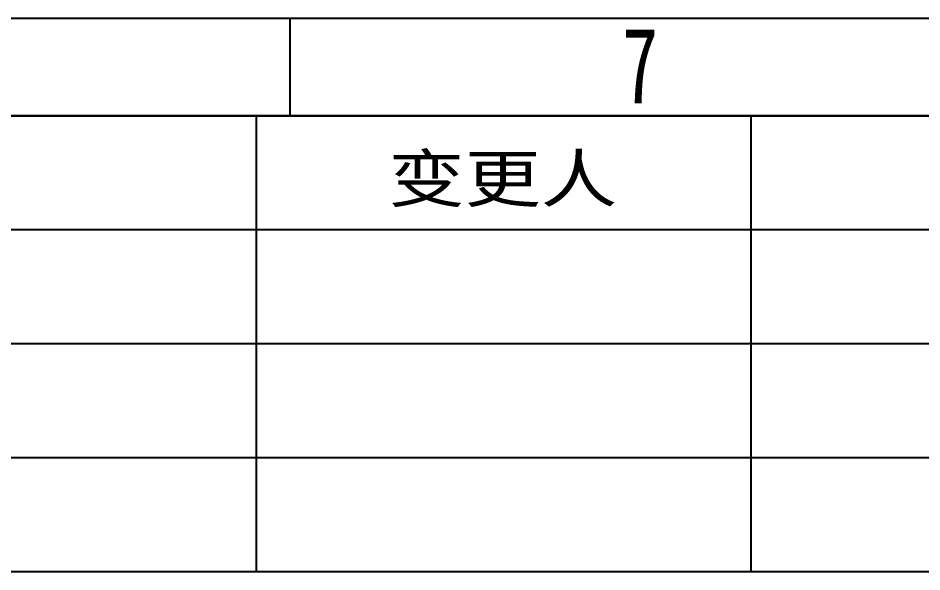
# Model space of a CAD drawing. Header units: millimetres. Extents: x 2028 to 3302, y -96 to 792.
# Drawn here: x 2921.7 to 3128.1, y 665.8 to 792.4 of the extents above; entities that cross this region are included whole.
import ezdxf
from ezdxf.enums import TextEntityAlignment as Align

# ---------------------------------------------------------------- set-up
doc = ezdxf.new("R2010")
doc.units = ezdxf.units.MM
doc.layers.get('0').update_dxf_attribs({"linetype": 'CONTINUOUS'})
doc.styles.get("Standard").update_dxf_attribs({"font": '', "width": 0.8})
doc.styles.add('TEXTSTYLE_3', font='', dxfattribs={"width": 1.2})
doc.styles.get('Standard').set_extended_font_data('SimSun')
doc.styles.get('TEXTSTYLE_3').set_extended_font_data('SimSun')

msp = doc.modelspace()

# ---------------------------------------------------------------- linework, layer by layer
at = {"linetype": 'Continuous'}
for p, q in [((2027.72, 792.374), (3302.468, 792.374)), ((2983.771, 770.005), (2983.771, 792.374)), ((2050.089, 770.005), (3280.1, 770.005)), ((3280.1, 770.005), (2767.579, 770.005)), ((2976.062, 770.005), (2976.062, 665.764)), ((3088.99, 770.005), (3088.99, 665.764)), ((3280.1, 743.945), (2734.764, 743.945)), ((3280.1, 717.885), (2734.764, 717.885)), ((3280.1, 691.824), (2734.764, 691.824)), ((3280.1, 665.764), (2734.764, 665.764))]:
    msp.add_line(p, q, dxfattribs=at)

# ---------------------------------------------------------------- texts
at = {"linetype": 'Continuous', "width": 0.7}
msp.add_text('7', height=17.374, dxfattribs=at).set_placement((3059.575, 772.853))
at = {"linetype": 'Continuous', "style": 'TEXTSTYLE_3', "width": 1.2}
msp.add_text('变更人', height=10.6413, dxfattribs=at).set_placement((3032.33, 750.346), align=Align.CENTER)

doc.saveas('drawing.dxf')
